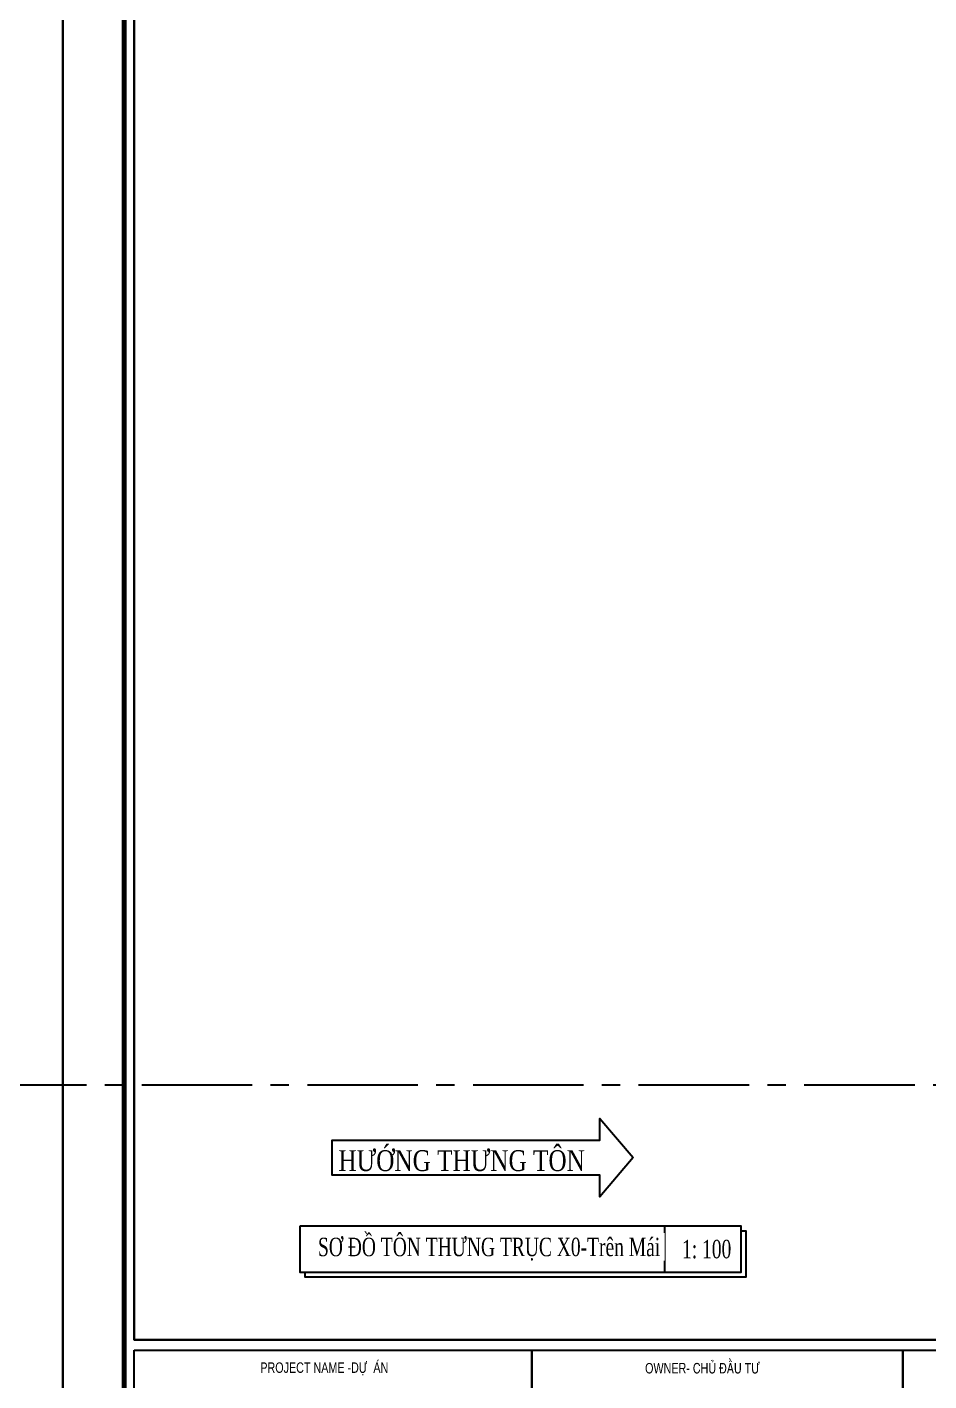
# Model space of a CAD drawing. Header units: inches. Extents: x 315041 to 662841, y -45540 to -35018.
# Drawn here: x 334355.3 to 334510.9, y -38646.2 to -38412.7 of the extents above; entities that cross this region are included whole.
import ezdxf
from ezdxf.enums import TextEntityAlignment as Align

# ---------------------------------------------------------------- set-up
doc = ezdxf.new("R2010")
doc.units = ezdxf.units.IN
doc.header["$MEASUREMENT"] = 0
doc.linetypes.add('CENTER2', pattern=[28.575, 19.05, -3.175, 3.175, -3.175])
for name, color, linetype in [('2', 2, 'Continuous'), ('7', 7, 'Continuous'), ('BAO KHUNG', 31, 'Continuous'), ('CAUTAO', 7, 'Continuous')]:
    doc.layers.add(name, color=color, linetype=linetype)
doc.styles.add('ST1', font='times.ttf', dxfattribs={"width": 0.7})
doc.styles.get("Standard").update_dxf_attribs({"font": 'VHARIALN.TTF'})
doc.styles.add('vntimeh.shx', font='vntimeh.shx', dxfattribs={"width": 0.8, "bigfont": 'bigfont.shx'})

# ---------------------------------------------------------------- blocks, each defined once
blk = doc.blocks.new('A$C75D82031')
at = {"layer": '2', "color": 157, "linetype": 'Continuous'}
blk.add_lwpolyline([(0, 420), (594, 420), (594, 0), (0, 0)], close=True, dxfattribs=at)
at = {"layer": '7', "color": 147, "linetype": 'Continuous'}
blk.add_lwpolyline([(12.33, 57.61), (581.67, 57.61), (581.67, 409.19), (12.33, 409.19)], close=True, dxfattribs=at)
at = {"layer": 'BAO KHUNG', "color": 167, "linetype": 'Continuous', "const_width": 0.871}
blk.add_lwpolyline([(10.59, 9.07), (583.41, 9.07), (583.41, 410.93), (10.59, 410.93)], close=True, dxfattribs=at)
at = {"layer": 'BAO KHUNG', "color": 7}
for points in [[(12.33, 55.81), (80.92, 55.81), (80.92, 10.81), (12.33, 10.81)], [(80.92, 55.81), (144.95, 55.81), (144.95, 10.81), (80.92, 10.81)], [(144.95, 55.81), (285.8, 55.81), (285.8, 10.81), (144.95, 10.81)]]:
    blk.add_lwpolyline(points, close=True, dxfattribs=at)
at = {"layer": 'BAO KHUNG', "color": 7, "linetype": 'Continuous', "width": 0.9}
blk.add_text('PROJECT NAME -Dù  ÁN ', height=1.8, dxfattribs=at).set_placement((45.37, 51.89), align=Align.CENTER)
blk.add_text(' OWNER- CHñ §ÇU T¦', height=1.8, dxfattribs=at).set_placement((99.94, 51.79))

msp = doc.modelspace()

# ---------------------------------------------------------------- linework, layer by layer
at = {"color": 8, "linetype": 'CENTER2'}
msp.add_line((335537.1113, -38595.1758), (330315.4765, -38595.1758), dxfattribs=at)
msp.add_line((334465.2272, -38619.4707), (334465.2272, -38627.4895))
at = {"color": 8}
msp.add_lwpolyline([(334373.7733, -38287.5287), (334943.1113, -38287.5287), (334943.1113, -38639.1085), (334373.7733, -38639.1085)], close=True, dxfattribs=at)
msp.add_lwpolyline([(334402.3742, -38619.4707), (334478.3961, -38619.4707), (334478.3961, -38627.4895), (334402.3742, -38627.4895)], close=True)
at = {"layer": 'CAUTAO', "color": 3}
msp.add_lwpolyline([(334459.8277, -38607.6966), (334454.115, -38614.4466), (334454.115, -38610.6966), (334407.9312, -38610.6966), (334407.9312, -38604.6966), (334454.115, -38604.6966), (334454.115, -38600.9656), (334459.8277, -38607.6966)], dxfattribs=at)

# ---------------------------------------------------------------- block references
at = {"color": 1}
for p in [(333767.4423, -38696.7186), (334361.4423, -38696.7186)]:
    msp.add_blockref('A$C75D82031', p, dxfattribs=at)

# ---------------------------------------------------------------- texts
at = {"layer": 'CAUTAO', "color": 3, "insert": (334430.249, -38608.239), "char_height": 3.6, "attachment_point": 5, "style": 'vntimeh.shx'}
msp.add_mtext('\\A1;H¦íNG TH¦NG T¤N', dxfattribs=at)

# ---------------------------------------------------------------- next in the draw order: texts
at = {"color": 3, "linetype": 'Continuous', "insert": (334468.2721, -38623.5078), "char_height": 3.18182, "attachment_point": 4, "style": 'ST1', "bg_fill": 3, "box_fill_scale": 1.25, "bg_fill_color": 256, "bg_fill_true_color": 13158600, "bg_fill_transparency": 3139400}
msp.add_mtext('\\A1;1: 100', dxfattribs=at)

# ---------------------------------------------------------------- next in the draw order: linework, layer by layer
msp.add_lwpolyline([(334478.3961, -38620.3163), (334479.2943, -38620.3163), (334479.2943, -38628.3351), (334403.2723, -38628.3351), (334403.2723, -38627.4895)])

# ---------------------------------------------------------------- next in the draw order: texts
at = {"color": 3, "linetype": 'Continuous', "insert": (334405.4631, -38623.5078), "char_height": 3.181818, "attachment_point": 4, "style": 'ST1', "bg_fill": 3, "box_fill_scale": 1.25, "bg_fill_color": 256, "bg_fill_true_color": 13158600, "bg_fill_transparency": 3139304}
msp.add_mtext('\\A1;SƠ ĐỒ TÔN THƯNG TRỤC X0-Trên Mái', dxfattribs=at)

doc.saveas('drawing.dxf')
